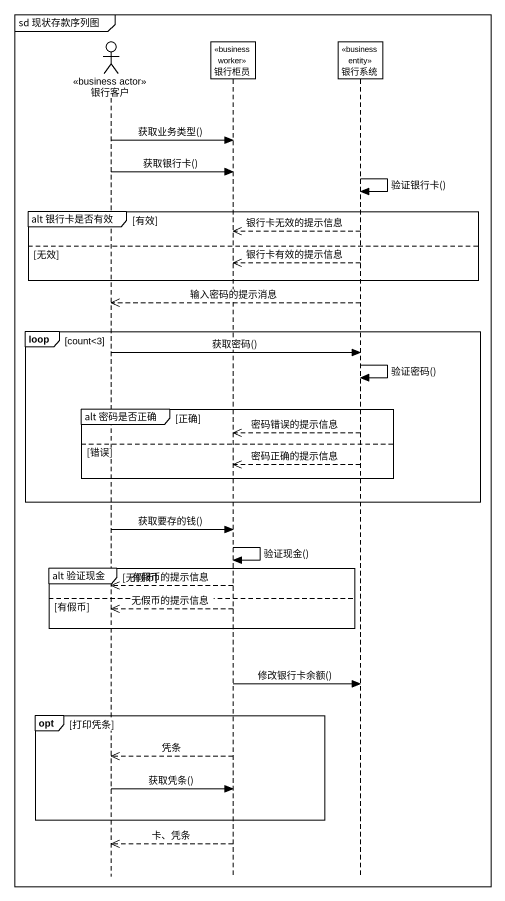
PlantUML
@startuml
mainframe sd 现状存款序列图
hide footbox
actor 银行客户 <<business actor>>
participant 银行柜员 <<business worker>>
participant 银行系统 <<business entity>>

银行客户 -> 银行柜员 : 获取业务类型()
银行客户 -> 银行柜员 : 获取银行卡()
银行系统 -> 银行系统 : 验证银行卡()
group alt 银行卡是否有效 [有效]
  银行系统 -->> 银行柜员 : 银行卡无效的提示信息
else 无效
  银行系统 -->> 银行柜员 : 银行卡有效的提示信息
end
银行系统 -->> 银行客户 : 输入密码的提示消息
loop count<3
  银行客户 -> 银行系统 : 获取密码()
  银行系统 -> 银行系统 : 验证密码()
  group alt 密码是否正确 [正确]
    银行系统 -->> 银行柜员 : 密码错误的提示信息
  else 错误
    银行系统 -->> 银行柜员 : 密码正确的提示信息
  end
end
银行客户 -> 银行柜员 : 获取要存的钱()
银行柜员 -> 银行柜员 : 验证现金()
group alt 验证现金 [无假币]
  银行柜员 -->> 银行客户 : 有假币的提示信息
else 有假币
  银行柜员 -->> 银行客户 : 无假币的提示信息
end
银行柜员 -> 银行系统 : 修改银行卡余额()
opt 打印凭条
  银行柜员 -->> 银行客户 : 凭条
  银行客户 -> 银行柜员 : 获取凭条()
end
银行柜员 -->> 银行客户 : 卡、凭条
@enduml
